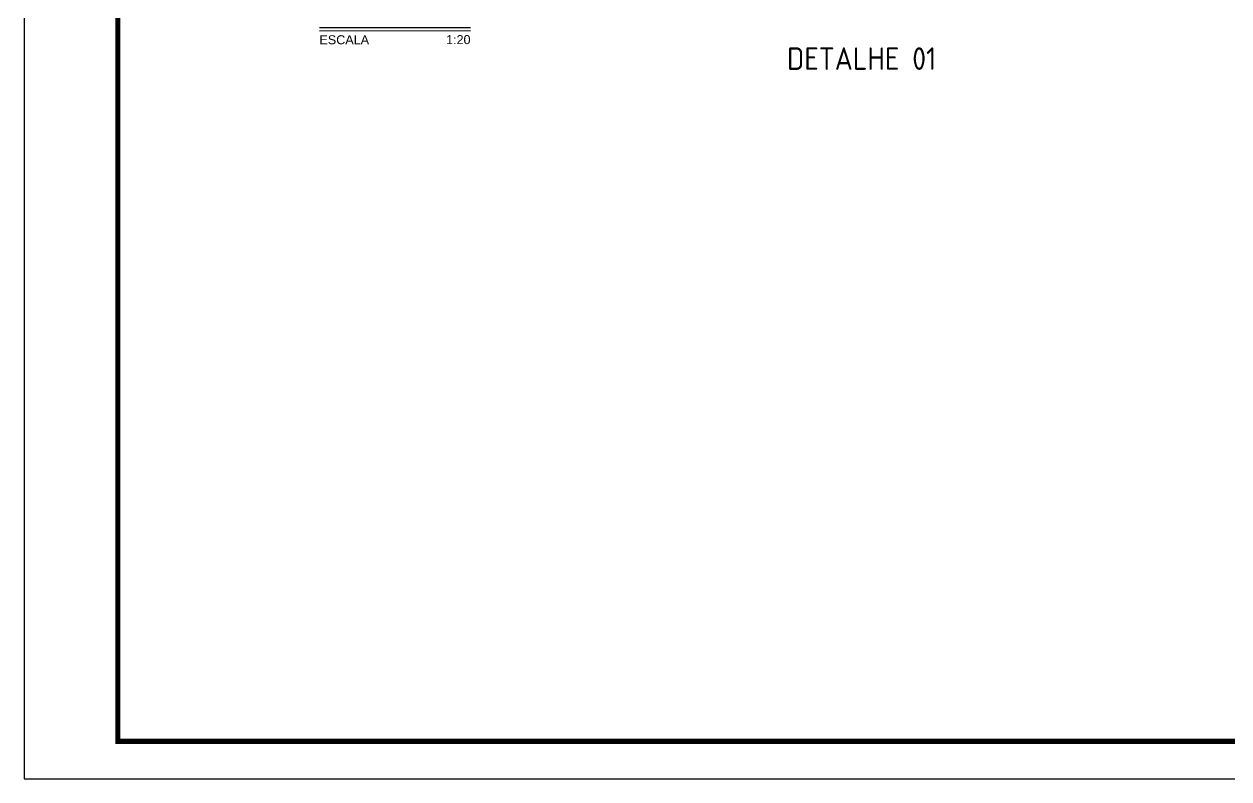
# Model space of a CAD drawing. Header units: millimetres. Extents: x -1312 to 59, y -177 to 623.
# Drawn here: x 0 to 16.07, y 0 to 10.06 of the extents above; entities that cross this region are included whole.
import ezdxf
from ezdxf.enums import TextEntityAlignment as Align

# ---------------------------------------------------------------- set-up
doc = ezdxf.new("R2010")
doc.units = ezdxf.units.MM
doc.header["$MEASUREMENT"] = 0
for name, color, linetype in [('DETALHES', 7, 'Continuous'), ('L1', 9, 'Continuous'), ('T80', 7, 'Continuous')]:
    doc.layers.add(name, color=color, linetype=linetype)
doc.styles.add('AENGESTYLEDet1', font='ISOCP.SHX', dxfattribs={"height": 0.3})
doc.styles.add('SANSSERIF', font='sas_____.pfb')

msp = doc.modelspace()

# ---------------------------------------------------------------- linework, layer by layer
for p, q in [((0, 42.05), (0, 0)), ((0, 0), (59.45, 0))]:
    msp.add_line(p, q)
at = {"const_width": 0.07}
msp.add_lwpolyline([(58.95, 41.55), (1.25, 41.55), (1.25, 0.5), (58.95, 0.5)], close=True, dxfattribs=at)
at = {"layer": 'L1'}
for p, q in [((3.94, 10.015), (5.955, 10.017)), ((3.94, 9.973), (5.955, 9.975))]:
    msp.add_line(p, q, dxfattribs=at)

# ---------------------------------------------------------------- texts
at = {"layer": 'DETALHES', "style": 'AENGESTYLEDet1'}
msp.add_text('DETALHE 01', height=0.3, dxfattribs=at).set_placement((10.175, 9.452))
at = {"layer": 'T80', "style": 'SANSSERIF'}
msp.add_text('ESCALA', height=0.12, rotation=0.043, dxfattribs=at).set_placement((3.94, 9.793))
msp.add_text('1:20', height=0.12, rotation=0.043, dxfattribs=at).set_placement((5.955, 9.795), align=Align.RIGHT)

doc.saveas('drawing.dxf')
